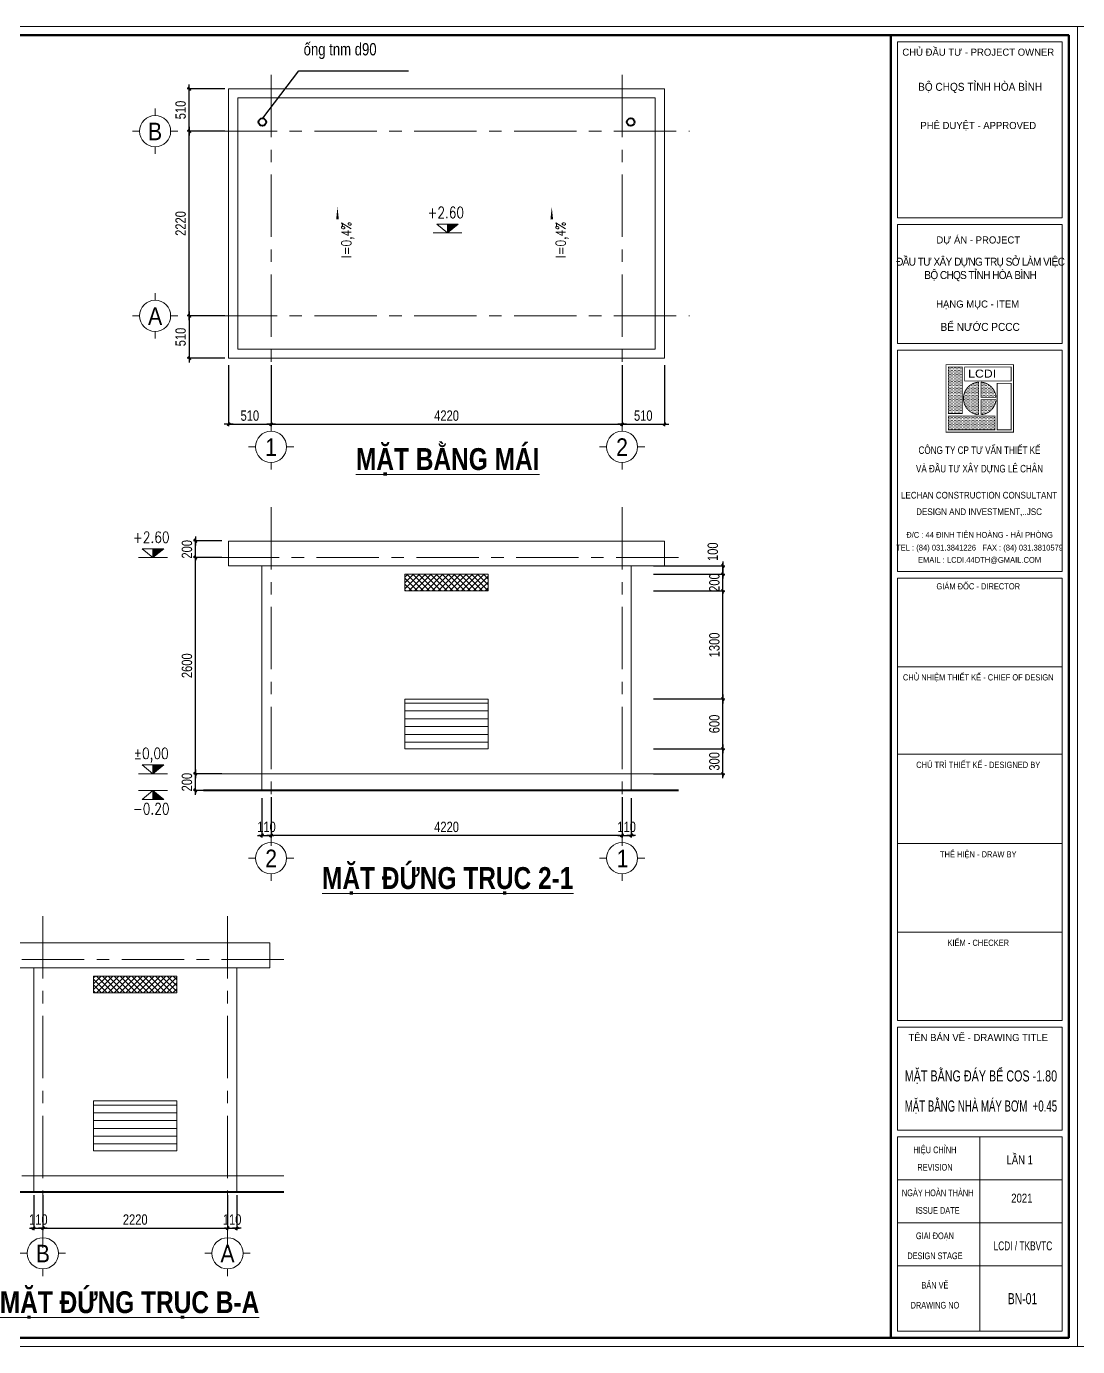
# Model space of a CAD drawing. Header units: millimetres. Extents: x 3320094 to 3411034, y 113561 to 144305.
# Drawn here: x 3375946 to 3388584, y 128429 to 144305 of the extents above; entities that cross this region are included whole.
import ezdxf
from ezdxf.enums import TextEntityAlignment as Align

# ---------------------------------------------------------------- set-up
doc = ezdxf.new("R2010")
doc.units = ezdxf.units.MM
doc.header["$LTSCALE"] = 600
doc.header["$MEASUREMENT"] = 0
doc.header["$PDMODE"] = 32
doc.linetypes.add('CENTER', pattern=[2, 1.25, -0.25, 0.25, -0.25])
doc.layers.get('0').update_dxf_attribs({"lineweight": 0})
doc.layers.get('Defpoints').update_dxf_attribs({"lineweight": 0})
for name, color, linetype, lineweight in [('cat1', 30, 'Continuous', 40), ('DCCD-DIM', 8, 'Continuous', 18), ('DCCD-TEXT', 7, 'Continuous', 20), ('hatch1', 136, 'Continuous', 9), ('Khungten_LCDI', 7, 'Continuous', 5), ('LC Hatch', 252, 'Continuous', 9), ('LC ISO', 153, 'Continuous', 13), ('LC Net manh', 239, 'Continuous', 5), ('LC Net thay', 7, 'Continuous', 25), ('LC Text1', 3, 'Continuous', 20), ('LC Text2', 7, 'Continuous', 18), ('thay1', 63, 'Continuous', 18), ('truc', 76, 'CENTER', 9), ('v-KICHTHUOC', 8, 'Continuous', 18), ('v-TEXT', 7, 'Continuous', 18)]:
    doc.layers.add(name, color=color, linetype=linetype, lineweight=lineweight)
doc.layers.add('DIM', color=1, linetype='Continuous')
doc.styles.add('HOATBIF', font='hoatbif.shx', dxfattribs={"width": 0.8})
doc.styles.add('Khungten', font='VHAVAN.TTF', dxfattribs={"width": 0.9, "height": 5000})
doc.styles.add('LC 1', font='VHAVANB.TTF')
doc.styles.add('LC3', font='VHARIALB.TTF', dxfattribs={"width": 0.8})
doc.styles.add('T', font='swissek.ttf')
doc.styles.add('T1', font='Vnsimli.shx', dxfattribs={"width": 0.8})
doc.styles.add('Title', font='VHBLACK.TTF', dxfattribs={"width": 0.8})
doc.dimstyles.new('1-100(1-50)', dxfattribs={"dimscale": 50, "dimtxt": 2.5, "dimasz": 0.35, "dimexe": 0.5, "dimexo": 0, "dimgap": 0.8, "dimtad": 1, "dimdec": 0, "dimzin": 0, "dimdsep": 46, "dimtxsty": 'HOATBIF', "dimblk1": 'DOT', "dimblk2": 'DOT', "dimsah": 1, "dimcen": -1, "dimdle": 1, "dimclrd": 256, "dimclre": 256, "dimclrt": 4, "dimadec": 3, "dimazin": 2, "dimtfac": 0.333333, "dimtdec": 0, "dimtix": 1, "dimtmove": 2, "dimatfit": 3, "dimldrblk": 'DOT', "dimfxl": 1, "dimtvp": 0.833333, "dimtolj": 1, "dimtzin": 0, "dimarcsym": 0})

# ---------------------------------------------------------------- blocks, each defined once
blk = doc.blocks.new('ha tang Nui Beo')
at = {"layer": 'Khungten_LCDI', "lineweight": 9}
h = blk.add_hatch(dxfattribs=at)
h.set_pattern_fill('DOTS', color=9, scale=499.999987, style=0)
h.set_pattern_definition([(0, (162603266.783, -48826371.98), (15.624999595, 31.2499991895), [0, -31.2499991895])])
h.paths.add_polyline_path([(38574, 6848, 0.931119), (38574, 6114)])
h.paths.add_polyline_path([(38207, 7188), (37892, 7188), (37892, 6140), (38207, 6140)])
h.paths.add_polyline_path([(38941, 5773), (38941, 6087), (37892, 6087), (37892, 5773)])
h.paths.add_polyline_path([(38967, 6454), (38626, 6454), (38626, 6114, 0.373033)])
h.paths.add_polyline_path([(38626, 6848), (38626, 6507), (38967, 6507, 0.373033)])
at = {"color": 9, "const_width": 19}
for points in [[(37840, 5720), (39360, 5720), (39360, 7241), (37840, 7241)], [(37892, 6140), (38207, 6140), (38207, 7188), (37892, 7188)], [(38259, 7188), (38259, 6874), (39308, 6874), (39308, 7188)], [(38993, 5773), (39308, 5773), (39308, 6821), (38993, 6821)], [(37892, 6087), (37892, 5773), (38941, 5773), (38941, 6087)]]:
    blk.add_lwpolyline(points, close=True, dxfattribs=at)
for points in [[(38574, 6848, 0.931119), (38574, 6114)], [(38626, 6848), (38626, 6507), (38967, 6507, 0.373033)], [(38967, 6454), (38626, 6454), (38626, 6114, 0.373033)]]:
    blk.add_lwpolyline(points, format="xyb", close=True, dxfattribs=at)
at = {"layer": 'Defpoints', "lineweight": 0}
blk.add_lwpolyline([(-1200, -14850), (-1200, 14850), (40800, 14850), (40800, -14850)], close=True, dxfattribs=at)
at = {"layer": 'Khungten_LCDI', "color": 5, "lineweight": 60}
blk.add_line((36600, 14650), (36600, -14650), dxfattribs=at)
at = {"layer": 'Khungten_LCDI', "color": 5, "lineweight": 25}
blk.add_line((40600, -14650), (40600, 14650), dxfattribs=at)
at = {"layer": 'Khungten_LCDI', "color": 9, "lineweight": 15}
for p, q in [((38600, -10133), (38600, -14500)), ((40450, -11100), (36750, -11100)), ((40450, -12067), (36750, -12067)), ((40450, -13033), (36750, -13033))]:
    blk.add_line(p, q, dxfattribs=at)
at = {"layer": 'Khungten_LCDI', "color": 5, "lineweight": 60}
blk.add_lwpolyline([(0, -14650), (0, 14650), (40600, 14650), (40600, -14650)], close=True, dxfattribs=at)
at = {"layer": 'Khungten_LCDI', "color": 9, "lineweight": 15}
for points in [[(36750, 10545), (40450, 10545), (40450, 14500), (36750, 14500)], [(36750, 7716), (40450, 7716), (40450, 10395), (36750, 10395)], [(36750, 2587), (40450, 2587), (40450, 7566), (36750, 7566)], [(36750, 446), (40450, 446), (40450, 2437), (36750, 2437)], [(36750, -1522), (40450, -1522), (40450, 446), (36750, 446)], [(36750, -1522), (40450, -1522), (40450, -3535), (36750, -3535)], [(36750, -5526), (40450, -5526), (40450, -3535), (36750, -3535)], [(36750, -7517), (40450, -7517), (40450, -5526), (36750, -5526)], [(36750, -9983), (40450, -9983), (40450, -7667), (36750, -7667)], [(36750, -14500), (40450, -14500), (40450, -10133), (36750, -10133)]]:
    blk.add_lwpolyline(points, close=True, dxfattribs=at)
at = {"color": 7, "style": 'Khungten'}
for s, p in [('chñ ®Çu t\xad - project owner', (38566, 14190)), ('phª duyÖt - approved', (38566, 12541)), ('dù ¸n - project', (38566, 9966)), ('h¹ng môc - item', (38552, 8524)), ('tªn b¶n vÏ - drawing title', (38566, -7977))]:
    blk.add_text(s, height=160, dxfattribs=at).set_placement(p, align=Align.CENTER)
at = {"color": 9, "lineweight": 18, "style": 'T', "width": 1.1}
blk.add_text('LCDI', height=180, dxfattribs=at).set_placement((38338, 6949))
at = {"color": 7}
for s, height, style, width, p in [('c«ng ty cp t\xad vÊn thiÕt kÕ', 170, 'Title', 0.8, (38594, 5232)), ('vµ ®Çu t\xad x©y dùng lª ch©n', 170, 'Title', 0.8, (38594, 4816)), ('lechan construction consultant', 150, 'Khungten', 0.9, (38584, 4229)), ('design and investment,..jsc', 150, 'Khungten', 0.9, (38584, 3857)), ('§/c : 44 ®INH TIªN Hoµng - h¶i phßng', 130, 'Khungten', 0.9, (38595, 3347)), ('tel : (84) 031.3841226   fax : (84) 031.3810579', 130, 'Khungten', 0.9, (38595, 3059)), ('Email : lcdi.44dth@gmail.com', 130, 'Khungten', 0.9, (38595, 2783)), ('gi¸m ®èc - director', 140, 'Khungten', 0.9, (38566, 2184)), ('chñ nhiÖm thiÕt kÕ - chief of design', 140, 'Khungten', 0.9, (38566, 136)), ('chñ tr× thiÕt kÕ - designed by', 140, 'Khungten', 0.9, (38566, -1832)), ('thÓ hiÖn - draw by', 140, 'Khungten', 0.9, (38566, -3845)), ('kiÓm - checker', 140, 'Khungten', 0.9, (38566, -5836)), ('hiÖu chØnh', 150, 'Khungten', 0.8, (37592, -10499)), ('revision', 150, 'Khungten', 0.8, (37592, -10891)), ('ngµy hoµn thµnh', 150, 'Khungten', 0.8, (37654, -11466)), ('issue date', 150, 'Khungten', 0.8, (37654, -11862)), ('giai ®o¹n', 150, 'Khungten', 0.8, (37592, -12433)), ('lcdi / tkBVTC', 200, 'Title', 0.7, (39571, -12684)), ('design stage', 150, 'Khungten', 0.8, (37592, -12883)), ('b¶n vÏ', 150, 'Khungten', 0.8, (37592, -13544)), ('drawing nO', 150, 'Khungten', 0.8, (37592, -13994))]:
    blk.add_text(s, height=height, dxfattribs=dict(at, style=style, width=width)).set_placement(p, align=Align.CENTER)
at = {"color": 4, "char_height": 180, "attachment_point": 5, "style": 'Khungten'}
for s, insert, width in [('{\\f.VnArialH|b0|i0|c0|p34;Bé CHQS TØNH HßA B×NH}', (38609, 13466), 3619.87), ('{\\f.VnArialH|b0|i0|c0|p34;\\T0.9;§ÇU T¦ X¢Y DùNG TRô Së LµM VIÖC\\PBé CHQS TØNH HßA B×NH}', (38609, 9382), 3712.56), ('{\\f.VnArialH|b0|i0|c0|p34;bÓ n\xadíc PCCC}', (38609, 8088), 3712.56)]:
    blk.add_mtext(s, dxfattribs=dict(at, insert=insert, width=width))
at = {"color": 7, "style": 'Khungten', "width": 0.8}
for tag, p in [('REVISION', (39499, -10746)), ('NGAYHT', (39546, -11609))]:
    blk.add_attdef(tag, text='', height=200, dxfattribs=at).set_placement(p, align=Align.CENTER)
at = {"layer": 'LC Text1', "style": 'Title', "width": 3.882085}
for tag, p, p2 in [('TENBANVE1', (36913, -8886), (40339, -8886)), ('TENBANVE2', (36913, -9562), (40339, -9562))]:
    blk.add_attdef(tag, text='', height=250, dxfattribs=at).set_placement(p, p2, align=Align.FIT)
at = {"layer": 'LC Text1', "style": 'Title', "width": 0.7}
blk.add_attdef('SOBANVE', text='', height=250, dxfattribs=at).set_placement((39562, -13896), align=Align.CENTER)
blk = doc.blocks.new('Caodo1')
at = {"layer": 'LC Text1'}
blk.add_hatch(color=4, dxfattribs=at).paths.add_polyline_path([(0, 200), (0, 0), (243, 200)])
at = {"layer": 'LC Text1', "color": 4}
for p, q in [((324, 0), (-324, 0)), ((0, 0), (0, 200))]:
    blk.add_line(p, q, dxfattribs=at)
blk.add_lwpolyline([(-243, 200), (243, 200), (0, 0), (0, 0)], close=True, dxfattribs=at)
at = {"layer": 'LC Text1', "color": 4, "style": 'T1', "width": 0.8}
blk.add_attdef('%%P0,00', text='', height=250, dxfattribs=at).set_placement((-39, 460), align=Align.MIDDLE_CENTER)
blk = doc.blocks.new('DOT')
at = {"layer": 'DIM'}
for p, q in [((-3, 0), (3, 0)), ((-1, -1), (1, 1))]:
    blk.add_line(p, q, dxfattribs=at)
blk.add_lwpolyline([(0.5, 1), (-1, -0.5), (-0.5, -1), (1, 0.5)], close=True, dxfattribs=at)
blk = doc.blocks.new('*D106')
at = {"layer": 'Defpoints', "color": 0, "transparency": 16777216}
for p in [(3378887, 140232), (3383107, 140232), (3383107, 139522)]:
    blk.add_point(p, dxfattribs=at)
at = {"layer": 'DIM', "lineweight": -2, "transparency": 16777216}
for p, q in [((3378887, 140232), (3378887, 139497)), ((3383107, 140232), (3383107, 139497)), ((3378904, 139522), (3383089, 139522))]:
    blk.add_line(p, q, dxfattribs=at)
at = {"layer": 'DIM', "lineweight": -2, "transparency": 16777216, "xscale": 17.5, "yscale": 17.5, "zscale": 17.5, "rotation": 180}
blk.add_blockref('DOT', (3378887, 139522), dxfattribs=at)
at = {"layer": 'DIM', "lineweight": -2, "transparency": 16777216, "xscale": 17.5, "yscale": 17.5, "zscale": 17.5}
blk.add_blockref('DOT', (3383107, 139522), dxfattribs=at)
at = {"layer": 'DIM', "color": 4, "transparency": 16777216, "insert": (3380997, 139624), "char_height": 125, "attachment_point": 5, "style": 'HOATBIF'}
blk.add_mtext('\\A1;4220', dxfattribs=at)
blk = doc.blocks.new('_Dot')
at = {"color": 0, "linetype": 'ByBlock', "lineweight": -2}
blk.add_line((-0.5, 0), (-1, 0), dxfattribs=at)
at = {"color": 0, "linetype": 'ByBlock', "const_width": 0.5}
blk.add_lwpolyline([(-0.25, 0, 1), (0.25, 0, 1)], format="xyb", close=True, dxfattribs=at)
blk = doc.blocks.new('*D107')
at = {"layer": 'Defpoints', "color": 0, "transparency": 16777216}
for p in [(3377903, 143045), (3378332, 143045), (3378332, 140825)]:
    blk.add_point(p, dxfattribs=at)
at = {"layer": 'DIM', "lineweight": -2, "transparency": 16777216}
for p, q in [((3378332, 143045), (3377878, 143045)), ((3377903, 140842), (3377903, 143027)), ((3378332, 140825), (3377878, 140825))]:
    blk.add_line(p, q, dxfattribs=at)
at = {"layer": 'DIM', "lineweight": -2, "transparency": 16777216, "xscale": 17.5, "yscale": 17.5, "zscale": 17.5}
for p, rotation in [((3377903, 143045), 90), ((3377903, 140825), 270)]:
    blk.add_blockref('DOT', p, dxfattribs=dict(at, rotation=rotation))
at = {"layer": 'DIM', "color": 4, "transparency": 16777216, "insert": (3377800, 141935), "char_height": 125, "attachment_point": 5, "rotation": 90, "style": 'HOATBIF'}
blk.add_mtext('\\A1;2220', dxfattribs=at)
blk = doc.blocks.new('TIEUDE1')
at = {"layer": 'LC Text2', "color": 7, "style": 'LC 1'}
blk.add_attdef('TIªU§Ò', text='', height=5, dxfattribs=at).set_placement((0, 0), align=Align.BOTTOM_CENTER)
blk.add_attdef('TL', text='', height=3, dxfattribs=at).set_placement((0, -2), align=Align.TOP_CENTER)
blk = doc.blocks.new('TTRUC')
at = {"layer": 'LC ISO'}
for p, q in [((0, 6.95), (0, 10.13)), ((-6.95, 0), (-10.13, 0)), ((6.95, 0), (10.13, 0)), ((0, -6.95), (0, -10.13))]:
    blk.add_line(p, q, dxfattribs=at)
at = {"layer": 'LC Net manh'}
blk.add_circle((0, 0), 6.95, dxfattribs=at)
blk = doc.blocks.new('*D108')
at = {"layer": 'Defpoints', "color": 0, "transparency": 16777216}
for p in [(3383107, 140232), (3383617, 140232), (3383617, 139522)]:
    blk.add_point(p, dxfattribs=at)
at = {"layer": 'DIM', "lineweight": -2, "transparency": 16777216}
for p, q in [((3383107, 140232), (3383107, 139497)), ((3383617, 140232), (3383617, 139497)), ((3383124, 139522), (3383599, 139522))]:
    blk.add_line(p, q, dxfattribs=at)
at = {"layer": 'DIM', "lineweight": -2, "transparency": 16777216, "xscale": 17.5, "yscale": 17.5, "zscale": 17.5, "rotation": 180}
blk.add_blockref('DOT', (3383107, 139522), dxfattribs=at)
at = {"layer": 'DIM', "lineweight": -2, "transparency": 16777216, "xscale": 17.5, "yscale": 17.5, "zscale": 17.5}
blk.add_blockref('DOT', (3383617, 139522), dxfattribs=at)
at = {"layer": 'DIM', "color": 4, "transparency": 16777216, "insert": (3383362, 139624), "char_height": 125, "attachment_point": 5, "style": 'HOATBIF'}
blk.add_mtext('\\A1;510', dxfattribs=at)
blk = doc.blocks.new('*D109')
at = {"layer": 'Defpoints', "color": 0, "transparency": 16777216}
for p in [(3378377, 140232), (3378887, 140232), (3378887, 139522)]:
    blk.add_point(p, dxfattribs=at)
at = {"layer": 'DIM', "lineweight": -2, "transparency": 16777216}
for p, q in [((3378377, 140232), (3378377, 139497)), ((3378887, 140232), (3378887, 139497)), ((3378394, 139522), (3378869, 139522))]:
    blk.add_line(p, q, dxfattribs=at)
at = {"layer": 'DIM', "lineweight": -2, "transparency": 16777216, "xscale": 17.5, "yscale": 17.5, "zscale": 17.5, "rotation": 180}
blk.add_blockref('DOT', (3378377, 139522), dxfattribs=at)
at = {"layer": 'DIM', "lineweight": -2, "transparency": 16777216, "xscale": 17.5, "yscale": 17.5, "zscale": 17.5}
blk.add_blockref('DOT', (3378887, 139522), dxfattribs=at)
at = {"layer": 'DIM', "color": 4, "transparency": 16777216, "insert": (3378632, 139624), "char_height": 125, "attachment_point": 5, "style": 'HOATBIF'}
blk.add_mtext('\\A1;510', dxfattribs=at)
blk = doc.blocks.new('*D110')
at = {"layer": 'Defpoints', "color": 0, "transparency": 16777216}
for p in [(3378332, 140825), (3377903, 140315), (3378332, 140315)]:
    blk.add_point(p, dxfattribs=at)
at = {"layer": 'DIM', "lineweight": -2, "transparency": 16777216}
for p, q in [((3378332, 140825), (3377878, 140825)), ((3377903, 140807), (3377903, 140332)), ((3378332, 140315), (3377878, 140315))]:
    blk.add_line(p, q, dxfattribs=at)
at = {"layer": 'DIM', "lineweight": -2, "transparency": 16777216, "xscale": 17.5, "yscale": 17.5, "zscale": 17.5}
for p, rotation in [((3377903, 140825), 90), ((3377903, 140315), 270)]:
    blk.add_blockref('DOT', p, dxfattribs=dict(at, rotation=rotation))
at = {"layer": 'DIM', "color": 4, "transparency": 16777216, "insert": (3377800, 140570), "char_height": 125, "attachment_point": 5, "rotation": 90, "style": 'HOATBIF'}
blk.add_mtext('\\A1;510', dxfattribs=at)
blk = doc.blocks.new('*D111')
at = {"layer": 'Defpoints', "color": 0, "transparency": 16777216}
for p in [(3377903, 143555), (3378332, 143555), (3378332, 143045)]:
    blk.add_point(p, dxfattribs=at)
at = {"layer": 'DIM', "lineweight": -2, "transparency": 16777216}
for p, q in [((3378332, 143555), (3377878, 143555)), ((3377903, 143062), (3377903, 143537)), ((3378332, 143045), (3377878, 143045))]:
    blk.add_line(p, q, dxfattribs=at)
at = {"layer": 'DIM', "lineweight": -2, "transparency": 16777216, "xscale": 17.5, "yscale": 17.5, "zscale": 17.5}
for p, rotation in [((3377903, 143555), 90), ((3377903, 143045), 270)]:
    blk.add_blockref('DOT', p, dxfattribs=dict(at, rotation=rotation))
at = {"layer": 'DIM', "color": 4, "transparency": 16777216, "insert": (3377800, 143300), "char_height": 125, "attachment_point": 5, "rotation": 90, "style": 'HOATBIF'}
blk.add_mtext('\\A1;510', dxfattribs=at)
blk = doc.blocks.new('DODOC1')
at = {"layer": 'v-KICHTHUOC'}
blk.add_lwpolyline([(-630, 0, 0, 0, 0), (762, 0, 0, 66.7, 0), (443, 0, 66.7, 66.7, 0)], format="xyseb", dxfattribs=at)
at = {"layer": 'v-TEXT', "style": 'T1', "width": 0.8}
blk.add_attdef('DOC', text='', height=250, dxfattribs=at).set_placement((-79, 226), align=Align.MIDDLE_CENTER)
blk = doc.blocks.new('*D116')
at = {"layer": 'Defpoints', "color": 0, "transparency": 16777216}
for p in [(3378887, 135035), (3383107, 135035), (3378887, 134576)]:
    blk.add_point(p, dxfattribs=at)
at = {"layer": 'DIM', "lineweight": -2, "transparency": 16777216}
for p, q in [((3378887, 135035), (3378887, 134551)), ((3383107, 135035), (3383107, 134551)), ((3383089, 134576), (3378904, 134576))]:
    blk.add_line(p, q, dxfattribs=at)
at = {"layer": 'DIM', "lineweight": -2, "transparency": 16777216, "xscale": 17.5, "yscale": 17.5, "zscale": 17.5, "rotation": 180}
blk.add_blockref('DOT', (3378887, 134576), dxfattribs=at)
at = {"layer": 'DIM', "lineweight": -2, "transparency": 16777216, "xscale": 17.5, "yscale": 17.5, "zscale": 17.5}
blk.add_blockref('DOT', (3383107, 134576), dxfattribs=at)
at = {"layer": 'DIM', "color": 4, "transparency": 16777216, "insert": (3380997, 134678), "char_height": 125, "attachment_point": 5, "style": 'HOATBIF'}
blk.add_mtext('\\A1;4220', dxfattribs=at)
blk = doc.blocks.new('*D117')
at = {"layer": 'Defpoints', "color": 0, "transparency": 16777216}
for p in [(3377978, 135317), (3378294, 135317), (3378294, 135117)]:
    blk.add_point(p, dxfattribs=at)
at = {"layer": 'DIM', "lineweight": -2, "transparency": 16777216}
for p, q in [((3378294, 135317), (3377953, 135317)), ((3377978, 135334), (3377978, 135352)), ((3377978, 135117), (3377978, 135317)), ((3378294, 135117), (3377953, 135117)), ((3377978, 135099), (3377978, 135082))]:
    blk.add_line(p, q, dxfattribs=at)
at = {"layer": 'DIM', "lineweight": -2, "transparency": 16777216, "xscale": 17.5, "yscale": 17.5, "zscale": 17.5}
for p, rotation in [((3377978, 135317), 270), ((3377978, 135117), 90)]:
    blk.add_blockref('DOT', p, dxfattribs=dict(at, rotation=rotation))
at = {"layer": 'DIM', "color": 4, "transparency": 16777216, "insert": (3377876, 135217), "char_height": 125, "attachment_point": 5, "rotation": 90, "style": 'HOATBIF'}
blk.add_mtext('\\A1;200', dxfattribs=at)
blk = doc.blocks.new('*D118')
at = {"layer": 'Defpoints', "color": 0, "transparency": 16777216}
for p in [(3377978, 137917), (3378294, 137917), (3378294, 135317)]:
    blk.add_point(p, dxfattribs=at)
at = {"layer": 'DIM', "lineweight": -2, "transparency": 16777216}
for p, q in [((3378294, 137917), (3377953, 137917)), ((3377978, 135334), (3377978, 137899)), ((3378294, 135317), (3377953, 135317))]:
    blk.add_line(p, q, dxfattribs=at)
at = {"layer": 'DIM', "lineweight": -2, "transparency": 16777216, "xscale": 17.5, "yscale": 17.5, "zscale": 17.5}
for p, rotation in [((3377978, 137917), 90), ((3377978, 135317), 270)]:
    blk.add_blockref('DOT', p, dxfattribs=dict(at, rotation=rotation))
at = {"layer": 'DIM', "color": 4, "transparency": 16777216, "insert": (3377876, 136617), "char_height": 125, "attachment_point": 5, "rotation": 90, "style": 'HOATBIF'}
blk.add_mtext('\\A1;2600', dxfattribs=at)
blk = doc.blocks.new('*D119')
at = {"layer": 'Defpoints', "color": 0, "transparency": 16777216}
for p in [(3377978, 138117), (3378294, 138117), (3378294, 137917)]:
    blk.add_point(p, dxfattribs=at)
at = {"layer": 'DIM', "lineweight": -2, "transparency": 16777216}
for p, q in [((3377978, 138134), (3377978, 138152)), ((3378294, 138117), (3377953, 138117)), ((3377978, 137917), (3377978, 138117)), ((3378294, 137917), (3377953, 137917)), ((3377978, 137899), (3377978, 137882))]:
    blk.add_line(p, q, dxfattribs=at)
at = {"layer": 'DIM', "lineweight": -2, "transparency": 16777216, "xscale": 17.5, "yscale": 17.5, "zscale": 17.5}
for p, rotation in [((3377978, 138117), 270), ((3377978, 137917), 90)]:
    blk.add_blockref('DOT', p, dxfattribs=dict(at, rotation=rotation))
at = {"layer": 'DIM', "color": 4, "transparency": 16777216, "insert": (3377876, 138017), "char_height": 125, "attachment_point": 5, "rotation": 90, "style": 'HOATBIF'}
blk.add_mtext('\\A1;200', dxfattribs=at)
blk = doc.blocks.new('*D125')
at = {"layer": 'Defpoints', "color": 0, "transparency": 16777216}
for p in [(3378777, 135024), (3378887, 135024), (3378887, 134576)]:
    blk.add_point(p, dxfattribs=at)
at = {"layer": 'DIM', "lineweight": -2, "transparency": 16777216}
for p, q in [((3378777, 135024), (3378777, 134551)), ((3378887, 135024), (3378887, 134551)), ((3378759, 134576), (3378742, 134576)), ((3378777, 134576), (3378887, 134576)), ((3378904, 134576), (3378922, 134576))]:
    blk.add_line(p, q, dxfattribs=at)
at = {"layer": 'DIM', "lineweight": -2, "transparency": 16777216, "xscale": 17.5, "yscale": 17.5, "zscale": 17.5}
blk.add_blockref('DOT', (3378777, 134576), dxfattribs=at)
at = {"layer": 'DIM', "lineweight": -2, "transparency": 16777216, "xscale": 17.5, "yscale": 17.5, "zscale": 17.5, "rotation": 180}
blk.add_blockref('DOT', (3378887, 134576), dxfattribs=at)
at = {"layer": 'DIM', "color": 4, "transparency": 16777216, "insert": (3378832, 134678), "char_height": 125, "attachment_point": 5, "style": 'HOATBIF'}
blk.add_mtext('\\A1;110', dxfattribs=at)
blk = doc.blocks.new('*D126')
at = {"layer": 'Defpoints', "color": 0, "transparency": 16777216}
for p in [(3383107, 135024), (3383217, 135024), (3383217, 134576)]:
    blk.add_point(p, dxfattribs=at)
at = {"layer": 'DIM', "lineweight": -2, "transparency": 16777216}
for p, q in [((3383107, 135024), (3383107, 134551)), ((3383217, 135024), (3383217, 134551)), ((3383089, 134576), (3383072, 134576)), ((3383107, 134576), (3383217, 134576)), ((3383234, 134576), (3383252, 134576))]:
    blk.add_line(p, q, dxfattribs=at)
at = {"layer": 'DIM', "lineweight": -2, "transparency": 16777216, "xscale": 17.5, "yscale": 17.5, "zscale": 17.5}
blk.add_blockref('DOT', (3383107, 134576), dxfattribs=at)
at = {"layer": 'DIM', "lineweight": -2, "transparency": 16777216, "xscale": 17.5, "yscale": 17.5, "zscale": 17.5, "rotation": 180}
blk.add_blockref('DOT', (3383217, 134576), dxfattribs=at)
at = {"layer": 'DIM', "color": 4, "transparency": 16777216, "insert": (3383162, 134678), "char_height": 125, "attachment_point": 5, "style": 'HOATBIF'}
blk.add_mtext('\\A1;110', dxfattribs=at)
blk = doc.blocks.new('*D127')
at = {"layer": 'Defpoints', "color": 0, "transparency": 16777216}
for p in [(3376034, 130250), (3376144, 130250), (3376144, 129853)]:
    blk.add_point(p, dxfattribs=at)
at = {"layer": 'DIM', "lineweight": -2, "transparency": 16777216}
for p, q in [((3376034, 130250), (3376034, 129828)), ((3376144, 130250), (3376144, 129828)), ((3376016, 129853), (3375999, 129853)), ((3376034, 129853), (3376144, 129853)), ((3376161, 129853), (3376179, 129853))]:
    blk.add_line(p, q, dxfattribs=at)
at = {"layer": 'DIM', "lineweight": -2, "transparency": 16777216, "xscale": 17.5, "yscale": 17.5, "zscale": 17.5}
blk.add_blockref('DOT', (3376034, 129853), dxfattribs=at)
at = {"layer": 'DIM', "lineweight": -2, "transparency": 16777216, "xscale": 17.5, "yscale": 17.5, "zscale": 17.5, "rotation": 180}
blk.add_blockref('DOT', (3376144, 129853), dxfattribs=at)
at = {"layer": 'DIM', "color": 4, "transparency": 16777216, "insert": (3376089, 129956), "char_height": 125, "attachment_point": 5, "style": 'HOATBIF'}
blk.add_mtext('\\A1;110', dxfattribs=at)
blk = doc.blocks.new('*D128')
at = {"layer": 'Defpoints', "color": 0, "transparency": 16777216}
for p in [(3376144, 130250), (3378364, 130250), (3378364, 129853)]:
    blk.add_point(p, dxfattribs=at)
at = {"layer": 'DIM', "lineweight": -2, "transparency": 16777216}
for p, q in [((3376144, 130250), (3376144, 129828)), ((3378364, 130250), (3378364, 129828)), ((3376161, 129853), (3378346, 129853))]:
    blk.add_line(p, q, dxfattribs=at)
at = {"layer": 'DIM', "lineweight": -2, "transparency": 16777216, "xscale": 17.5, "yscale": 17.5, "zscale": 17.5, "rotation": 180}
blk.add_blockref('DOT', (3376144, 129853), dxfattribs=at)
at = {"layer": 'DIM', "lineweight": -2, "transparency": 16777216, "xscale": 17.5, "yscale": 17.5, "zscale": 17.5}
blk.add_blockref('DOT', (3378364, 129853), dxfattribs=at)
at = {"layer": 'DIM', "color": 4, "transparency": 16777216, "insert": (3377254, 129956), "char_height": 125, "attachment_point": 5, "style": 'HOATBIF'}
blk.add_mtext('\\A1;2220', dxfattribs=at)
blk = doc.blocks.new('*D129')
at = {"layer": 'Defpoints', "color": 0, "transparency": 16777216}
for p in [(3378364, 130250), (3378474, 130250), (3378474, 129853)]:
    blk.add_point(p, dxfattribs=at)
at = {"layer": 'DIM', "lineweight": -2, "transparency": 16777216}
for p, q in [((3378364, 130250), (3378364, 129828)), ((3378474, 130250), (3378474, 129828)), ((3378346, 129853), (3378329, 129853)), ((3378364, 129853), (3378474, 129853)), ((3378491, 129853), (3378509, 129853))]:
    blk.add_line(p, q, dxfattribs=at)
at = {"layer": 'DIM', "lineweight": -2, "transparency": 16777216, "xscale": 17.5, "yscale": 17.5, "zscale": 17.5}
blk.add_blockref('DOT', (3378364, 129853), dxfattribs=at)
at = {"layer": 'DIM', "lineweight": -2, "transparency": 16777216, "xscale": 17.5, "yscale": 17.5, "zscale": 17.5, "rotation": 180}
blk.add_blockref('DOT', (3378474, 129853), dxfattribs=at)
at = {"layer": 'DIM', "color": 4, "transparency": 16777216, "insert": (3378419, 129956), "char_height": 125, "attachment_point": 5, "style": 'HOATBIF'}
blk.add_mtext('\\A1;110', dxfattribs=at)
blk = doc.blocks.new('*D147')
at = {"layer": 'Defpoints', "color": 0, "transparency": 16777216}
for p in [(3383485, 137717), (3384319, 137717), (3383485, 137517)]:
    blk.add_point(p, dxfattribs=at)
at = {"layer": 'DIM', "lineweight": -2, "transparency": 16777216}
for p, q in [((3383485, 137717), (3384344, 137717)), ((3384319, 137734), (3384319, 137752)), ((3384319, 137517), (3384319, 137717)), ((3383485, 137517), (3384344, 137517)), ((3384319, 137499), (3384319, 137482))]:
    blk.add_line(p, q, dxfattribs=at)
at = {"layer": 'DIM', "lineweight": -2, "transparency": 16777216, "xscale": 17.5, "yscale": 17.5, "zscale": 17.5}
for p, rotation in [((3384319, 137717), 270), ((3384319, 137517), 90)]:
    blk.add_blockref('DOT', p, dxfattribs=dict(at, rotation=rotation))
at = {"layer": 'DIM', "color": 4, "transparency": 16777216, "insert": (3384217, 137617), "char_height": 125, "attachment_point": 5, "rotation": 90, "style": 'HOATBIF'}
blk.add_mtext('\\A1;200', dxfattribs=at)
blk = doc.blocks.new('*D148')
at = {"layer": 'Defpoints', "color": 0, "transparency": 16777216}
for p in [(3383485, 137517), (3384319, 137517), (3383485, 136217)]:
    blk.add_point(p, dxfattribs=at)
at = {"layer": 'DIM', "lineweight": -2, "transparency": 16777216}
for p, q in [((3383485, 137517), (3384344, 137517)), ((3384319, 136234), (3384319, 137499)), ((3383485, 136217), (3384344, 136217))]:
    blk.add_line(p, q, dxfattribs=at)
at = {"layer": 'DIM', "lineweight": -2, "transparency": 16777216, "xscale": 17.5, "yscale": 17.5, "zscale": 17.5}
for p, rotation in [((3384319, 137517), 90), ((3384319, 136217), 270)]:
    blk.add_blockref('DOT', p, dxfattribs=dict(at, rotation=rotation))
at = {"layer": 'DIM', "color": 4, "transparency": 16777216, "insert": (3384217, 136867), "char_height": 125, "attachment_point": 5, "rotation": 90, "style": 'HOATBIF'}
blk.add_mtext('\\A1;1300', dxfattribs=at)
blk = doc.blocks.new('*D149')
at = {"layer": 'Defpoints', "color": 0, "transparency": 16777216}
for p in [(3383485, 136217), (3384319, 136217), (3383485, 135617)]:
    blk.add_point(p, dxfattribs=at)
at = {"layer": 'DIM', "lineweight": -2, "transparency": 16777216}
for p, q in [((3383485, 136217), (3384344, 136217)), ((3384319, 135634), (3384319, 136199)), ((3383485, 135617), (3384344, 135617))]:
    blk.add_line(p, q, dxfattribs=at)
at = {"layer": 'DIM', "lineweight": -2, "transparency": 16777216, "xscale": 17.5, "yscale": 17.5, "zscale": 17.5}
for p, rotation in [((3384319, 136217), 90), ((3384319, 135617), 270)]:
    blk.add_blockref('DOT', p, dxfattribs=dict(at, rotation=rotation))
at = {"layer": 'DIM', "color": 4, "transparency": 16777216, "insert": (3384217, 135917), "char_height": 125, "attachment_point": 5, "rotation": 90, "style": 'HOATBIF'}
blk.add_mtext('\\A1;600', dxfattribs=at)
blk = doc.blocks.new('*D150')
at = {"layer": 'Defpoints', "color": 0, "transparency": 16777216}
for p in [(3383485, 135617), (3384319, 135617), (3383485, 135317)]:
    blk.add_point(p, dxfattribs=at)
at = {"layer": 'DIM', "lineweight": -2, "transparency": 16777216}
for p, q in [((3383485, 135617), (3384344, 135617)), ((3384319, 135634), (3384319, 135652)), ((3384319, 135317), (3384319, 135617)), ((3383485, 135317), (3384344, 135317)), ((3384319, 135299), (3384319, 135282))]:
    blk.add_line(p, q, dxfattribs=at)
at = {"layer": 'DIM', "lineweight": -2, "transparency": 16777216, "xscale": 17.5, "yscale": 17.5, "zscale": 17.5}
for p, rotation in [((3384319, 135617), 270), ((3384319, 135317), 90)]:
    blk.add_blockref('DOT', p, dxfattribs=dict(at, rotation=rotation))
at = {"layer": 'DIM', "color": 4, "transparency": 16777216, "insert": (3384217, 135467), "char_height": 125, "attachment_point": 5, "rotation": 90, "style": 'HOATBIF'}
blk.add_mtext('\\A1;300', dxfattribs=at)
blk = doc.blocks.new('*D151')
at = {"layer": 'Defpoints', "color": 0, "transparency": 16777216}
for p in [(3383485, 137817), (3384319, 137817), (3383485, 137717)]:
    blk.add_point(p, dxfattribs=at)
at = {"layer": 'DIM', "lineweight": -2, "transparency": 16777216}
for p, q in [((3383485, 137817), (3384344, 137817)), ((3384319, 137834), (3384319, 137852)), ((3384319, 137717), (3384319, 137817)), ((3383485, 137717), (3384344, 137717)), ((3384319, 137699), (3384319, 137682))]:
    blk.add_line(p, q, dxfattribs=at)
at = {"layer": 'DIM', "lineweight": -2, "transparency": 16777216, "xscale": 17.5, "yscale": 17.5, "zscale": 17.5}
for p, rotation in [((3384319, 137817), 270), ((3384319, 137717), 90)]:
    blk.add_blockref('DOT', p, dxfattribs=dict(at, rotation=rotation))
at = {"layer": 'DIM', "color": 4, "transparency": 16777216, "insert": (3384198, 137988), "char_height": 125, "attachment_point": 5, "rotation": 90, "style": 'HOATBIF'}
blk.add_mtext('\\A1;100', dxfattribs=at)

msp = doc.modelspace()

# ---------------------------------------------------------------- hatches: boundary and pattern name
at = {"layer": 'hatch1'}
h = msp.add_hatch(dxfattribs=at)
h.set_pattern_fill('ANSI37', color=256, scale=400, style=0)
h.set_pattern_definition([(45, (24949.673, -103.416), (-35.35533906, 35.35533906), []), (135, (24949.673, -103.416), (-35.35533906, -35.35533906), [])])
h.paths.add_polyline_path([(3381496.7, 137716.6), (3380496.7, 137716.6), (3380496.7, 137516.6), (3381496.7, 137516.6)])
h = msp.add_hatch(dxfattribs=at)
h.set_pattern_fill('ANSI37', color=256, scale=400, style=0)
h.set_pattern_definition([(45, (25590.673, -185.916), (-35.35533906, 35.35533906), []), (135, (25590.673, -185.916), (-35.35533906, -35.35533906), [])])
h.paths.add_polyline_path([(3377753.7, 132884.3), (3376753.7, 132884.3), (3376753.7, 132684.3), (3377753.7, 132684.3)])
at = {"layer": 'LC Hatch'}
h = msp.add_hatch(dxfattribs=at)
h.set_pattern_fill('ANSI31', color=256, scale=750, angle=135, style=0)
h.set_pattern_definition([(180, (3540936.27, 104666.56), (-7e-15, -93.75), [])])
h.paths.add_polyline_path([(3381496.7, 136216.6), (3380496.7, 136216.6), (3380496.7, 135616.6), (3381496.7, 135616.6)])
h = msp.add_hatch(dxfattribs=at)
h.set_pattern_fill('ANSI31', color=256, scale=750, angle=135, style=0)
h.set_pattern_definition([(180, (3537193.265, 99834.26), (-7e-15, -93.75), [])])
h.paths.add_polyline_path([(3377753.7, 131384.3), (3376753.7, 131384.3), (3376753.7, 130784.3), (3377753.7, 130784.3)])

# ---------------------------------------------------------------- linework, layer by layer
at = {"layer": 'cat1'}
for p, q in [((3383784.7, 135116.6), (3378074.7, 135116.6)), ((3379041.7, 130284.3, 0), (3375331.7, 130284.3, 0))]:
    msp.add_line(p, q, dxfattribs=at)
for centre in [(3378782.2, 143155.1), (3383211.2, 143155.1)]:
    msp.add_circle(centre, 45, dxfattribs=at)
at = {"layer": 'thay1', "ltscale": 2}
for p, q in [((3383616.7, 138116.6), (3378376.7, 138116.6)), ((3378376.7, 138116.6), (3378376.7, 137816.6)), ((3383616.7, 138116.6), (3383616.7, 137816.6)), ((3383616.7, 137816.6), (3378376.7, 137816.6)), ((3378776.7, 137816.6), (3378776.7, 135116.6)), ((3383216.7, 137816.6), (3383216.7, 135116.6)), ((3383216.7, 135316.6), (3378776.7, 135316.6)), ((3378873.7, 133284.3, 0), (3375633.7, 133284.3, 0)), ((3378873.7, 133284.3, 0), (3378873.7, 132984.3, 0)), ((3378873.7, 132984.3, 0), (3375633.7, 132984.3, 0)), ((3376033.7, 132984.3, 0), (3376033.7, 130284.3, 0)), ((3378473.7, 132984.3, 0), (3378473.7, 130284.3, 0)), ((3378473.7, 130484.3, 0), (3376033.7, 130484.3, 0))]:
    msp.add_line(p, q, dxfattribs=at)
for points in [[(3378376.7, 143554.6), (3378376.7, 140314.6), (3383616.7, 140314.6), (3383616.7, 143554.6)], [(3378486.7, 143444.6), (3378486.7, 140424.6), (3383506.7, 140424.6), (3383506.7, 143444.6)]]:
    msp.add_lwpolyline(points, close=True, dxfattribs=at)
at = {"layer": 'thay1'}
for points in [[(3380496.7, 137516.6), (3381496.7, 137516.6), (3381496.7, 137716.6), (3380496.7, 137716.6)], [(3380496.7, 135616.6), (3380496.7, 136216.6), (3381496.7, 136216.6), (3381496.7, 135616.6)]]:
    msp.add_lwpolyline(points, close=True, dxfattribs=at)
at = {"layer": 'thay1', "elevation": 0}
for points in [[(3376753.7, 132684.3), (3377753.7, 132684.3), (3377753.7, 132884.3), (3376753.7, 132884.3)], [(3376753.7, 130784.3), (3376753.7, 131384.3), (3377753.7, 131384.3), (3377753.7, 130784.3)]]:
    msp.add_lwpolyline(points, close=True, dxfattribs=at)
at = {"layer": 'truc'}
for p, q in [((3378886.7, 143722.6), (3378886.7, 139531.1)), ((3383106.7, 143722.6), (3383106.7, 139531.1)), ((3378208.6, 143044.6), (3383918.7, 143044.6)), ((3378208.6, 140824.6), (3383918.7, 140824.6)), ((3378886.7, 138523.6), (3378886.7, 134450.6)), ((3383106.7, 138523.6), (3383106.7, 134450.6)), ((3383784.7, 137916.6), (3378074.7, 137916.6)), ((3383784.7, 135316.6), (3378074.7, 135316.6)), ((3376143.7, 133605.8, 0), (3376143.7, 129618.3, 0)), ((3378363.7, 133605.8, 0), (3378363.7, 129618.3, 0)), ((3379041.7, 133084.3, 0), (3375331.7, 133084.3, 0)), ((3379041.7, 130484.3, 0), (3375331.7, 130484.3, 0))]:
    msp.add_line(p, q, dxfattribs=at)

# ---------------------------------------------------------------- block references
at = {"layer": 'DCCD-DIM'}
ref = msp.add_blockref('DODOC1', (3379685.7, 141775.3, 0), dxfattribs=dict(at, xscale=-0.4720333210407863, yscale=0.4720333210407863, zscale=0.4720333210407863, rotation=270))
ref.add_attrib('DOC', 'I=0,4%', dxfattribs={"layer": 'DCCD-TEXT', "height": 118.01, "rotation": 90, "style": 'T1', "width": 0.8}).set_placement((3379792.4, 141738.2, 0), align=Align.MIDDLE_CENTER)
ref = msp.add_blockref('DODOC1', (3382261.7, 141775.3, 0), dxfattribs=dict(at, xscale=-0.4720333210407863, yscale=0.4720333210407863, zscale=0.4720333210407863, rotation=270))
ref.add_attrib('DOC', 'I=0,4%', dxfattribs={"layer": 'DCCD-TEXT', "height": 118.01, "rotation": 90, "style": 'T1', "width": 0.8}).set_placement((3382368.4, 141738.2, 0), align=Align.MIDDLE_CENTER)
at = {"layer": 'LC ISO', "yscale": 26.93692599504913, "zscale": 26.93692599504913}
for p, xscale in [((3377492.8, 143044.6), 26.93692599504913), ((3377492.8, 140824.6), 26.93692599504913), ((3378886.7, 139248.7), 26.93692599504913), ((3383106.7, 139248.7), 26.93692599504913), ((3378886.7, 134302.7), -26.93692599504913), ((3383106.7, 134302.7), -26.93692599504913), ((3376143.7, 129550.7), 26.93692599504913), ((3378363.7, 129550.7), 26.93692599504913)]:
    msp.add_blockref('TTRUC', p, dxfattribs=dict(at, xscale=xscale))
at = {"layer": 'LC Net thay'}
ref = msp.add_blockref('ha tang Nui Beo', (3366774.1, 136367.1), dxfattribs=dict(at, xscale=0.5345454406830862, yscale=0.5345454406830862, zscale=0.5345454406830862))
ref.add_attrib('TENBANVE2', 'mÆt b»ng nhµ m¸y b¬m  +0.45', dxfattribs={"layer": 'LC Text1', "height": 133.636, "style": 'Title', "width": 0.54106}).set_placement((3386505.6, 131255.5), (3388337.2, 131255.5), align=Align.FIT)
ref.add_attrib('NGAYHT', '2021', dxfattribs={"layer": 'LC Text1', "height": 106.91, "style": 'Khungten', "width": 0.8}).set_placement((3387913.3, 130161.3), align=Align.CENTER)
ref.add_attrib('REVISION', 'lÇn 1', dxfattribs={"layer": 'LC Text1', "height": 106.91, "style": 'Khungten', "width": 0.8}).set_placement((3387888, 130622.7), align=Align.CENTER)
ref.add_attrib('SOBANVE', 'BN-01', dxfattribs={"layer": 'LC Text1', "height": 133.64, "style": 'Title', "width": 0.7}).set_placement((3387921.8, 128938.9), align=Align.CENTER)
ref.add_attrib('TENBANVE1', 'mÆt b»ng ®¸y bÓ cos -1.80', dxfattribs={"layer": 'LC Text1', "height": 133.636, "style": 'Title', "width": 0.611185}).set_placement((3386505.6, 131617.2), (3388337.2, 131617.2), align=Align.FIT)
ref = msp.add_blockref('ha tang Nui Beo', (3389225, 136367.1), dxfattribs=dict(at, xscale=0.5345454406830862, yscale=0.5345454406830862, zscale=0.5345454406830862))
ref.add_attrib('TENBANVE2', 'mÆt b»ng nhµ m¸y b¬m  +0.45', dxfattribs={"layer": 'LC Text1', "height": 133.636, "style": 'Title', "width": 0.54106}).set_placement((3408956.5, 131255.5), (3410788.1, 131255.5), align=Align.FIT)
ref.add_attrib('NGAYHT', '2021', dxfattribs={"layer": 'LC Text1', "height": 106.91, "style": 'Khungten', "width": 0.8}).set_placement((3410364.2, 130161.3), align=Align.CENTER)
ref.add_attrib('REVISION', 'lÇn 1', dxfattribs={"layer": 'LC Text1', "height": 106.91, "style": 'Khungten', "width": 0.8}).set_placement((3410338.9, 130622.7), align=Align.CENTER)
ref.add_attrib('SOBANVE', 'BN-01', dxfattribs={"layer": 'LC Text1', "height": 133.64, "style": 'Title', "width": 0.7}).set_placement((3410372.7, 128938.9), align=Align.CENTER)
ref.add_attrib('TENBANVE1', 'mÆt b»ng ®¸y bÓ cos -1.80', dxfattribs={"layer": 'LC Text1', "height": 133.636, "style": 'Title', "width": 0.611185}).set_placement((3408956.5, 131617.2), (3410788.1, 131617.2), align=Align.FIT)
at = {"layer": 'LC Text1'}
ref = msp.add_blockref('Caodo1', (3381008.6, 141821.6), dxfattribs=dict(at, xscale=0.5345454406828181, yscale=0.5345454406828181, zscale=0.5345454406828181))
ref.add_attrib('%%P0,00', '+2.60', dxfattribs={"layer": 'LC Text2', "height": 133.64, "style": 'T1', "width": 0.8}).set_placement((3380987.8, 142067.2), align=Align.MIDDLE_CENTER)
ref = msp.add_blockref('Caodo1', (3377467.2, 137916.6), dxfattribs=dict(at, xscale=0.5345454406828181, yscale=0.5345454406828181, zscale=0.5345454406828181))
ref.add_attrib('%%P0,00', '+2.60', dxfattribs={"layer": 'LC Text2', "height": 133.64, "style": 'T1', "width": 0.8}).set_placement((3377446.3, 138162.2), align=Align.MIDDLE_CENTER)
ref = msp.add_blockref('Caodo1', (3377467.2, 135316.6), dxfattribs=dict(at, xscale=0.5345454406828181, yscale=0.5345454406828181, zscale=0.5345454406828181))
ref.add_attrib('%%P0,00', '%%p0,00', dxfattribs={"layer": 'LC Text2', "height": 133.64, "style": 'T1', "width": 0.8}).set_placement((3377446.3, 135562.2), align=Align.MIDDLE_CENTER)
ref = msp.add_blockref('Caodo1', (3377467.2, 135116.6), dxfattribs=dict(at, xscale=-0.5345454406828181, yscale=0.5345454406828181, zscale=0.5345454406828181, rotation=180))
ref.add_attrib('%%P0,00', '-0.20', dxfattribs={"layer": 'LC Text2', "height": 133.64, "style": 'T1', "width": 0.8}).set_placement((3377446.3, 134896.4), align=Align.MIDDLE_CENTER)
at = {"layer": 'LC Text2'}
ref = msp.add_blockref('TIEUDE1', (3381010.7, 138891.6), dxfattribs=dict(at, xscale=53.45454406838512, yscale=53.45454406838512, zscale=53.45454406838512))
ref.add_attrib('TIªU§Ò', '%%UmÆt b»ng m¸i', dxfattribs={"color": 7, "height": 263.232, "style": 'LC3', "width": 0.8}).set_placement((3381010.7, 138891.6), align=Align.BOTTOM_CENTER)
ref = msp.add_blockref('TIEUDE1', (3381010.7, 133853.1), dxfattribs=dict(at, xscale=53.45454406838512, yscale=53.45454406838512, zscale=53.45454406838512))
ref.add_attrib('TIªU§Ò', '%%UmÆt ®øng trôc 2-1', dxfattribs={"color": 7, "height": 263.232, "style": 'LC3', "width": 0.8}).set_placement((3381010.7, 133853.1), align=Align.BOTTOM_CENTER)
ref = msp.add_blockref('TIEUDE1', (3377185.7, 128752.6), dxfattribs=dict(at, xscale=53.45454406838512, yscale=53.45454406838512, zscale=53.45454406838512))
ref.add_attrib('TIªU§Ò', '%%UmÆt ®øng trôc b-a', dxfattribs={"color": 7, "height": 263.232, "style": 'LC3', "width": 0.8}).set_placement((3377185.7, 128752.6), align=Align.BOTTOM_CENTER)

# ---------------------------------------------------------------- texts
at = {"layer": 'DIM', "color": 4, "insert": (3379278.7, 144104.1), "char_height": 147.5, "attachment_point": 1, "style": 'HOATBIF'}
msp.add_mtext('èng tnm d90', dxfattribs=at)
at = {"layer": 'LC Text1', "ltscale": 0.2, "style": 'LC 1', "width": 0.9}
for s, p in [('b', (3377492.8, 142873)), ('a', (3377492.8, 140653)), ('1', (3378886.7, 139077.1)), ('2', (3383106.7, 139077.1)), ('2', (3378888.2, 134131.1)), ('1', (3383113.9, 134131.1)), ('b', (3376143.7, 129379.1)), ('a', (3378363.7, 129379.1))]:
    msp.add_text(s, height=210.9, dxfattribs=at).set_placement(p, align=Align.BOTTOM_CENTER)

# ---------------------------------------------------------------- dimensions: what is measured, and where the dimension line sits
at = {"layer": 'DIM'}
for base, p1, p2, angle, picture, middle in [((3377902.7, 143554.6), (3378331.7, 143044.6), (3378331.7, 143554.6), 90, '*D111', (3377800.2, 143299.6)), ((3377902.7, 143044.6), (3378331.7, 140824.6), (3378331.7, 143044.6), 90, '*D107', (3377800.2, 141934.6)), ((3377902.7, 140314.6), (3378331.7, 140824.6), (3378331.7, 140314.6), 90, '*D110', (3377800.2, 140569.6)), ((3377978.2, 138116.6), (3378293.7, 137916.6), (3378293.7, 138116.6), 90, '*D119', (3377875.7, 138016.6)), ((3377978.2, 137916.6), (3378293.7, 135316.6), (3378293.7, 137916.6), 90, '*D118', (3377875.7, 136616.6)), ((3384319.2, 137716.6), (3383484.7, 137516.6), (3383484.7, 137716.6), 90, '*D147', (3384216.7, 137616.6)), ((3384319.2, 137516.6), (3383484.7, 136216.6), (3383484.7, 137516.6), 90, '*D148', (3384216.7, 136866.6)), ((3384319.2, 136216.6), (3383484.7, 135616.6), (3383484.7, 136216.6), 90, '*D149', (3384216.7, 135916.6)), ((3384319.2, 135616.6), (3383484.7, 135316.6), (3383484.7, 135616.6), 90, '*D150', (3384216.7, 135466.6)), ((3377978.2, 135316.6), (3378293.7, 135116.6), (3378293.7, 135316.6), 90, '*D117', (3377875.7, 135216.6)), ((3378886.7, 134575.6), (3383106.7, 135034.6), (3378886.7, 135034.6), 180, '*D116', (3380996.7, 134678.1))]:
    dim = msp.add_linear_dim(base=base, p1=p1, p2=p2, angle=angle, dimstyle='1-100(1-50)', dxfattribs=at)
    dim.commit()
    dim.dimension.update_dxf_attribs({"geometry": picture, "text_midpoint": middle})
for base, p1, p2, picture, middle in [((3378886.7, 139521.6), (3378376.7, 140232.1), (3378886.7, 140232.1), '*D109', (3378631.7, 139624.1)), ((3383106.7, 139521.6), (3378886.7, 140232.1), (3383106.7, 140232.1), '*D106', (3380996.7, 139624.1)), ((3383616.7, 139521.6), (3383106.7, 140232.1), (3383616.7, 140232.1), '*D108', (3383361.7, 139624.1)), ((3378886.7, 134575.6), (3378776.7, 135023.6), (3378886.7, 135023.6), '*D125', (3378831.7, 134678.1)), ((3383216.7, 134575.6), (3383106.7, 135023.6), (3383216.7, 135023.6), '*D126', (3383161.7, 134678.1)), ((3376143.7, 129853.1), (3376033.7, 130249.6), (3376143.7, 130249.6), '*D127', (3376088.7, 129955.6)), ((3378363.7, 129853.1), (3376143.7, 130249.6), (3378363.7, 130249.6), '*D128', (3377253.7, 129955.6)), ((3378473.7, 129853.1), (3378363.7, 130249.6), (3378473.7, 130249.6), '*D129', (3378418.7, 129955.6))]:
    dim = msp.add_linear_dim(base=base, p1=p1, p2=p2, dimstyle='1-100(1-50)', dxfattribs=at)
    dim.commit()
    dim.dimension.update_dxf_attribs({"geometry": picture, "text_midpoint": middle})
dim = msp.add_linear_dim(base=(3384319.2, 137816.6), p1=(3383484.7, 137716.6), p2=(3383484.7, 137816.6), angle=90, dimstyle='1-100(1-50)', dxfattribs=at)
dim.commit()
dim.dimension.update_dxf_attribs({"geometry": '*D151', "text_midpoint": (3384198.2, 137988.1), "dimtype": 160})

# ---------------------------------------------------------------- leaders
at = {"layer": 'DIM', "annotation_type": 0, "has_hookline": 1, "hookline_direction": 0, "text_width": 1258.7}
msp.add_leader([(3378787.9, 143199.7), (3379221.2, 143772.6), (3379238.7, 143772.6)], dimstyle='1-100(1-50)', dxfattribs=at)

doc.saveas('drawing.dxf')
